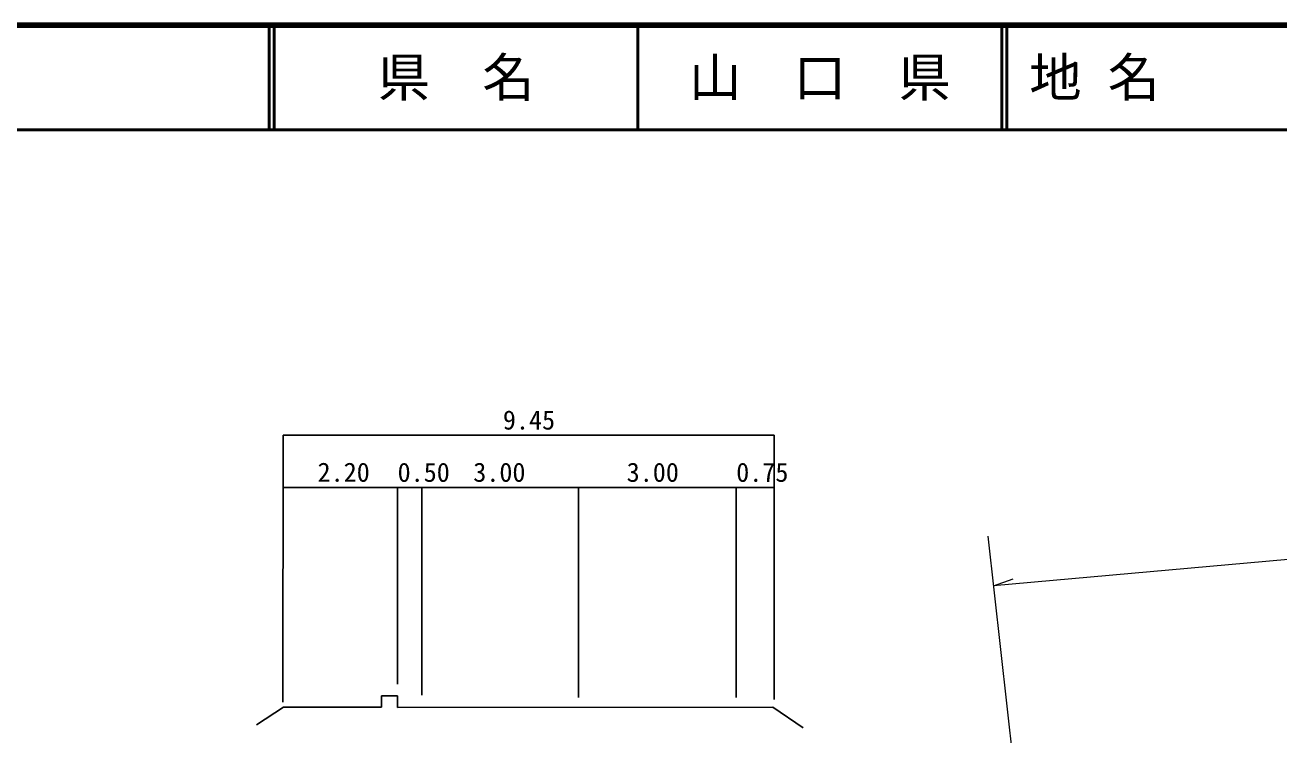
# Model space of a CAD drawing. Units: millimetres, scale not verified. Extents: x 40000 to 680000, y 20000 to 380000.
# Drawn here: x 274442 to 394234, y 312168 to 380000 of the extents above; entities that cross this region are included whole.
import ezdxf
from ezdxf.enums import TextEntityAlignment as Align

# ---------------------------------------------------------------- set-up
doc = ezdxf.new("R2010")
doc.units = ezdxf.units.MM
doc.header["$LTSCALE"] = 1000
for name, color, linetype, lineweight in [('M-BGD', 7, 'Continuous', 25), ('M-STR-HTXT', 7, 'Continuous', 13), ('M-TTL', 2, 'Continuous', 140), ('M-TTL-LINE', 7, 'Continuous', 50)]:
    doc.layers.add(name, color=color, linetype=linetype, lineweight=lineweight)
doc.layers.add('M-TTL-TXT', color=7, linetype='Continuous')
doc.styles.add('ＭＳ ゴシック', font='')
doc.styles.get('ＭＳ ゴシック').set_extended_font_data('MS Gothic')

msp = doc.modelspace()

# ---------------------------------------------------------------- linework, layer by layer
at = {"layer": 'M-BGD'}
for p, q in [((299081, 315311), (299111, 340800)), ((299111, 340800), (346017, 340798)), ((346017, 340798), (346017, 315567)), ((346017, 335802), (299111, 335809)), ((310033, 335802), (310033, 317006)), ((312340, 335807), (312356, 315974)), ((327305, 335805), (327305, 315736)), ((342383, 335803), (342376, 315736)), ((310033, 315906), (308499, 315907)), ((308499, 315907), (308499, 314814)), ((310033, 314805), (310033, 315906)), ((299147, 314811), (296565, 313149)), ((308499, 314814), (299147, 314811)), ((345877, 314828), (310033, 314805)), ((345877, 314828), (348766, 312834))]:
    msp.add_line(p, q, dxfattribs=at)
at = {"layer": 'M-STR-HTXT'}
for p, q in [((487579, 337242), (366951, 326406)), ((366421, 331146), (371501, 285680)), ((366951, 326406), (368829, 327095))]:
    msp.add_line(p, q, dxfattribs=at)
at = {"layer": 'M-TTL'}
msp.add_line((680000, 380000), (40000, 380000), dxfattribs=at)
at = {"layer": 'M-TTL-LINE'}
for p, q in [((297750, 380000), (297750, 370000)), ((298250, 380000), (298250, 370000)), ((333000, 380000), (333000, 370000)), ((367750, 380000), (367750, 370000)), ((368250, 380000), (368250, 370000)), ((40000, 370000), (680000, 370000))]:
    msp.add_line(p, q, dxfattribs=at)

# ---------------------------------------------------------------- texts
at = {"layer": 'M-STR-HTXT', "style": 'ＭＳ ゴシック'}
for s, p in [('9.45', (320092, 340799)), ('2.20', (302388, 335809)), ('0.50', (310033, 335802)), ('3.00', (317262, 335807)), ('3.00', (331919, 335804)), ('0.75', (342383, 335803))]:
    msp.add_text(s, height=1833, dxfattribs=at).set_placement(p, align=Align.BOTTOM_LEFT)
at = {"layer": 'M-TTL-TXT', "style": 'ＭＳ ゴシック'}
for s, p in [('県\u3000名', (315625, 375000)), ('山\u3000口\u3000県', (350375, 375000))]:
    msp.add_text(s, height=3666, dxfattribs=at).set_placement(p, align=Align.MIDDLE_CENTER)
msp.add_text('地 名', height=3666, dxfattribs=at).set_placement((370380, 375000), align=Align.MIDDLE_LEFT)

doc.saveas('drawing.dxf')
